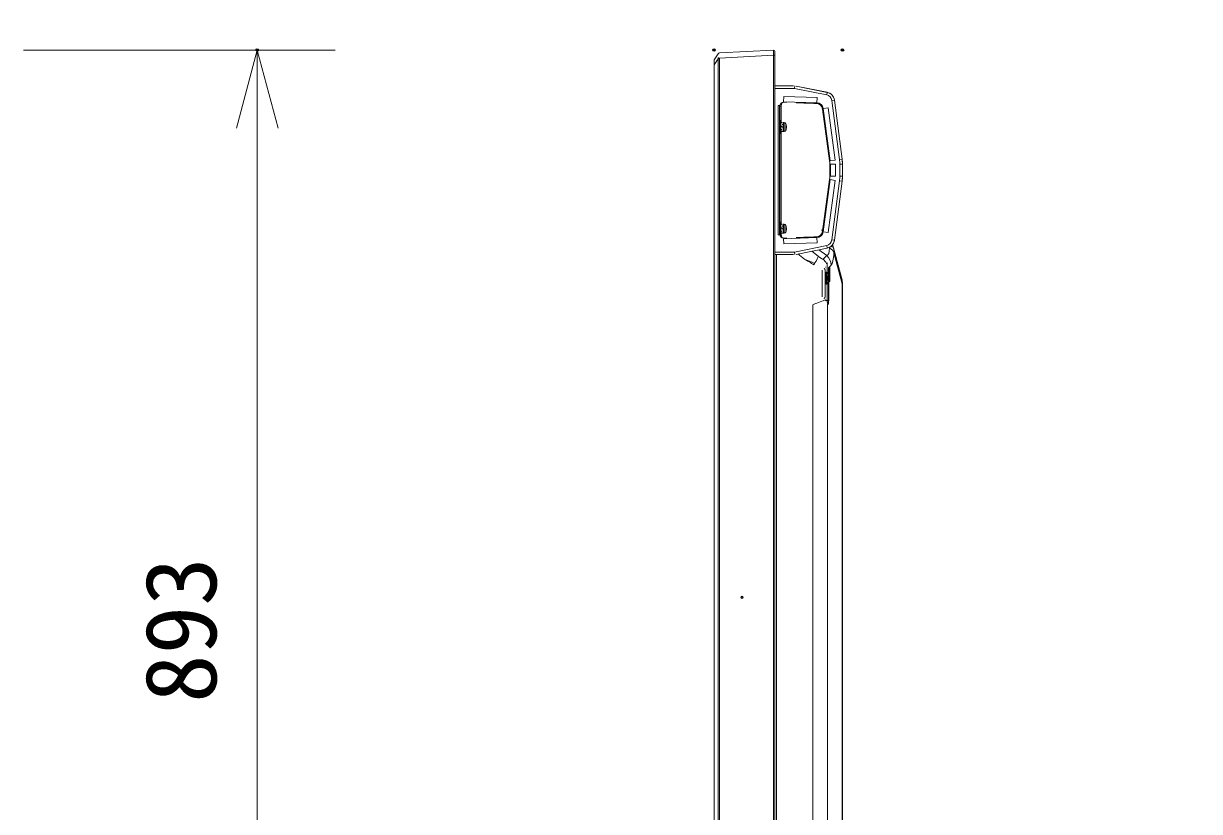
# Model space of a CAD drawing. Units: millimetres, scale not verified. Extents: x -63 to 62, y -57 to 57.
# Drawn here: x 14.87 to 45.06, y 11.92 to 32.15 of the extents above; entities that cross this region are included whole.
import ezdxf
from ezdxf.enums import TextEntityAlignment as Align

# ---------------------------------------------------------------- set-up
doc = ezdxf.new("R2010")
doc.units = ezdxf.units.MM
doc.header["$LTSCALE"] = 0.125
doc.header["$PDMODE"] = 32
doc.header["$PDSIZE"] = 0.0625
for name, color, linetype, lineweight in [('0-0_0', 7, 'Continuous', 9), ('0-5_GAIKEI', 1, 'Continuous', 18), ('0-6_SUNPO', 7, 'Continuous', 9)]:
    doc.layers.add(name, color=color, linetype=linetype, lineweight=lineweight)
doc.layers.add('0-4_DEFPOINTS', color=7, linetype='Continuous')
doc.styles.add('ＭＳ ゴシック', font='')
doc.styles.get('ＭＳ ゴシック').set_extended_font_data('MS Gothic')

# ---------------------------------------------------------------- blocks, each defined once
blk = doc.blocks.new('_OPEN30')
at = {"layer": '0-0_0'}
blk.add_line((0, 0), (-1, 0), dxfattribs=at)
blk.add_lwpolyline([(-1, 0.26795), (0, 0), (-1, -0.26795)], dxfattribs=at)
blk = doc.blocks.new('D8')
at = {"layer": '0-4_DEFPOINTS'}
blk.add_point((17.0106, 24.9299), dxfattribs=at)
at = {"layer": '0-6_SUNPO'}
for p, q in [((11.0106, 24.9299), (19.0106, 24.9299)), ((17.0106, -2.8317), (17.0106, 22.9299))]:
    blk.add_line(p, q, dxfattribs=at)
at = {"layer": '0-6_SUNPO', "xscale": 2, "yscale": 2, "rotation": 90}
blk.add_blockref('_OPEN30', (17.0106, 24.9299), dxfattribs=at)
at = {"layer": '0-6_SUNPO', "style": 'ＭＳ ゴシック'}
blk.add_text('893', height=1.833, rotation=90, dxfattribs=at).set_placement((16.5106, 8.1741), align=Align.BOTTOM_LEFT)
blk = doc.blocks.new('D6')
at = {"layer": '0-4_DEFPOINTS'}
for p in [(32.0367, 32.9296), (28.7367, 24.934), (32.0367, 24.934)]:
    blk.add_point(p, dxfattribs=at)
at = {"layer": '0-6_SUNPO'}
for p, q in [((28.7367, 26.934), (28.7367, 34.9296)), ((32.0367, 26.934), (32.0367, 34.9296)), ((26.7367, 32.9296), (24.7367, 32.9296)), ((28.7367, 32.9296), (32.0367, 32.9296)), ((34.0367, 32.9296), (41.2033, 32.9296))]:
    blk.add_line(p, q, dxfattribs=at)
at = {"layer": '0-6_SUNPO', "xscale": 2, "yscale": 2}
blk.add_blockref('_OPEN30', (28.7367, 32.9296), dxfattribs=at)
at = {"layer": '0-6_SUNPO', "xscale": 2, "yscale": 2, "rotation": 180}
blk.add_blockref('_OPEN30', (32.0367, 32.9296), dxfattribs=at)
at = {"layer": '0-6_SUNPO', "style": 'ＭＳ ゴシック'}
blk.add_text('99', height=1.833, dxfattribs=at).set_placement((37.37, 33.4296), align=Align.BOTTOM_LEFT)

msp = doc.modelspace()

# ---------------------------------------------------------------- linework, layer by layer
at = {"layer": '0-5_GAIKEI', "color": 7}
for p, q in [((32.7414, 31.3948), (34.1247, 31.4673)), ((34.158, 31.434), (34.158, 31.334)), ((32.598, 31.2009), (32.598, 31.0844)), ((32.6033, 31.2189), (32.7009, 31.3718)), ((34.158, 31.334), (34.158, 3.5007)), ((32.598, 3.7503), (32.598, 31.0844)), ((34.158, 30.5492), (34.6373, 30.5492)), ((34.6376, 30.5497), (34.4894, 30.5497)), ((34.6376, 30.5492), (34.6376, 30.5497)), ((34.7033, 30.5426), (35.5031, 30.3807)), ((35.5034, 30.3812), (34.7036, 30.5431)), ((35.6882, 30.1821), (35.885, 28.6667)), ((35.8853, 28.6672), (35.6885, 30.1825)), ((35.8934, 28.5379), (35.8934, 28.2272)), ((35.8937, 28.2277), (35.8937, 28.5384)), ((35.885, 28.0984), (35.6882, 26.5831)), ((35.6885, 26.5836), (35.8853, 28.0989)), ((35.5031, 26.3844), (34.7033, 26.2225)), ((35.8777, 25.5976), (35.6432, 26.4727)), ((34.6373, 26.2159), (34.158, 26.2159)), ((35.8947, 10.9046), (35.8947, 25.4682))]:
    msp.add_line(p, q, dxfattribs=at)
at = {"layer": '0-5_GAIKEI'}
for p, q in [((34.1247, 31.4673), (34.1247, 31.4673)), ((34.1247, 31.334), (34.1247, 31.4673)), ((32.7009, 31.2372), (32.7404, 31.2372)), ((32.7414, 31.3948), (32.7404, 31.3948)), ((32.7404, 31.2372), (32.7404, 3.5974)), ((34.1247, 31.3342), (32.7414, 31.2617)), ((34.1247, 31.334), (34.1247, 3.5007)), ((34.158, 31.334), (34.1247, 31.334)), ((32.6033, 31.0844), (32.598, 31.0844)), ((32.6033, 31.0844), (32.6033, 3.7503)), ((34.6705, 30.5483), (34.664, 30.4826)), ((34.664, 30.4826), (34.158, 30.4826)), ((34.387, 30.2742), (34.3824, 30.141)), ((34.387, 30.2742), (35.2437, 30.2443)), ((35.4899, 30.3153), (34.664, 30.4826)), ((35.239, 30.1111), (35.2437, 30.2443)), ((35.5031, 30.3807), (35.4899, 30.3153)), ((35.5033, 30.3806), (35.5038, 30.3811)), ((34.286, 30.0267), (34.2773, 30.0445)), ((34.286, 29.554), (34.286, 30.0267)), ((34.286, 30.0267), (34.3194, 30.0267)), ((34.2863, 30.0336), (34.3195, 30.0313)), ((34.3194, 30.0267), (34.3194, 29.5907)), ((35.239, 30.1111), (34.3824, 30.141)), ((34.3824, 30.141), (34.3884, 30.1289)), ((34.3884, 30.1289), (34.4692, 30.1261)), ((34.7088, 30.1117), (34.7087, 30.1115)), ((34.7087, 30.1115), (34.7105, 30.1115)), ((34.7087, 30.1115), (34.7087, 30.1115)), ((34.7087, 30.1115), (34.7096, 30.1114)), ((34.7152, 30.113), (34.7149, 30.1115)), ((35.2241, 30.0947), (35.2263, 30.0971)), ((35.2241, 30.0947), (35.2241, 30.0947)), ((35.2365, 30.1084), (35.239, 30.1111)), ((35.2566, 30.1018), (35.2566, 30.102)), ((35.3833, 29.9506), (35.3834, 29.9506)), ((35.3833, 29.9506), (35.5626, 28.6244)), ((35.3855, 29.9529), (35.3834, 29.9506)), ((35.3834, 29.9506), (35.5627, 28.6244)), ((35.3983, 29.967), (35.3957, 29.9642)), ((35.6882, 30.1821), (35.6221, 30.1735)), ((35.8189, 28.6581), (35.6221, 30.1735)), ((35.6884, 30.1829), (35.6881, 30.1826)), ((34.289, 29.6573), (34.289, 29.4907)), ((34.3157, 29.6573), (34.289, 29.6573)), ((34.3157, 29.4907), (34.3157, 29.6573)), ((34.3485, 29.609), (34.3218, 29.609)), ((34.4017, 29.6073), (34.369, 29.6073)), ((34.4017, 29.374), (34.4017, 29.6073)), ((35.3996, 29.8392), (35.4437, 29.5126)), ((35.4142, 29.8392), (35.3996, 29.8392)), ((35.4584, 29.5126), (35.4142, 29.8392)), ((34.286, 26.944), (34.286, 29.4273)), ((34.289, 29.4907), (34.289, 29.324)), ((34.289, 29.324), (34.3157, 29.324)), ((34.3174, 29.554), (34.3157, 29.554)), ((34.3424, 29.5112), (34.3157, 29.5112)), ((34.3157, 29.5031), (34.3424, 29.5031)), ((34.3157, 29.324), (34.3157, 29.4907)), ((34.3157, 29.4273), (34.3376, 29.4273)), ((34.3194, 29.4273), (34.3194, 26.9807)), ((34.3622, 29.3723), (34.3355, 29.3723)), ((34.3424, 29.5112), (34.3424, 29.5031)), ((34.3424, 29.4907), (34.369, 29.4907)), ((34.369, 29.554), (34.3464, 29.554)), ((34.3666, 29.4273), (34.369, 29.4273)), ((34.369, 29.374), (34.4017, 29.374)), ((34.4432, 29.405), (34.4432, 29.5764)), ((35.4584, 29.5126), (35.4437, 29.5126)), ((35.4789, 29.3055), (35.4792, 29.3055)), ((35.5626, 28.6244), (35.5627, 28.6244)), ((35.5627, 28.6244), (35.5796, 28.6255)), ((35.5855, 28.5369), (35.5686, 28.5358)), ((35.5686, 28.5358), (35.5686, 28.2293)), ((35.5686, 28.5358), (35.5686, 28.5358)), ((35.5686, 28.5358), (35.5686, 28.2293)), ((35.5796, 28.6255), (35.7116, 28.6434)), ((35.8267, 28.2272), (35.8267, 28.5379)), ((35.8267, 28.5379), (35.8934, 28.5379)), ((35.8854, 28.667), (35.8853, 28.6672)), ((35.8937, 28.5385), (35.8934, 28.5385)), ((35.8934, 28.538), (35.8934, 28.5379)), ((35.8937, 28.5384), (35.8937, 28.5385)), ((35.5626, 28.1408), (35.3833, 26.8146)), ((35.5627, 28.1408), (35.3834, 26.8146)), ((35.7116, 28.1218), (35.5303, 26.7803)), ((35.5626, 28.1408), (35.5627, 28.1408)), ((35.5796, 28.1396), (35.5627, 28.1408)), ((35.5686, 28.2293), (35.5855, 28.2282)), ((35.5686, 28.2293), (35.5686, 28.2293)), ((35.5855, 28.2282), (35.7188, 28.2282)), ((35.6221, 26.5917), (35.8189, 28.107)), ((35.8189, 28.107), (35.885, 28.0984)), ((35.8267, 28.2272), (35.8934, 28.2272)), ((35.8851, 28.0986), (35.885, 28.0984)), ((35.8854, 28.0991), (35.8851, 28.0991)), ((35.8853, 28.0989), (35.8854, 28.0991)), ((35.8934, 28.2276), (35.8937, 28.2276)), ((35.8934, 28.2272), (35.8934, 28.2271)), ((35.8937, 28.2276), (35.8937, 28.2277)), ((34.2817, 27.3042), (34.2817, 27.2476)), ((34.2851, 27.3042), (34.2817, 27.3042)), ((34.2851, 27.2476), (34.2817, 27.2476)), ((34.2851, 27.2476), (34.2851, 27.3042)), ((35.4437, 27.2526), (35.3996, 26.9259)), ((35.4142, 26.9259), (35.4584, 27.2526)), ((35.4584, 27.2526), (35.4437, 27.2526)), ((35.4792, 27.4597), (35.4789, 27.4597)), ((34.2817, 26.9092), (34.2817, 26.8526)), ((34.289, 26.944), (34.2818, 26.944)), ((34.289, 27.0473), (34.289, 26.8807)), ((34.3157, 27.0473), (34.289, 27.0473)), ((34.289, 26.8807), (34.289, 26.714)), ((34.3157, 26.8807), (34.3157, 27.0473)), ((34.3174, 26.944), (34.3157, 26.944)), ((34.3424, 26.9012), (34.3157, 26.9012)), ((34.3157, 26.8931), (34.3424, 26.8931)), ((34.3157, 26.714), (34.3157, 26.8807)), ((34.3485, 26.999), (34.3218, 26.999)), ((34.3424, 26.9012), (34.3424, 26.8931)), ((34.3424, 26.8807), (34.369, 26.8807)), ((34.369, 26.944), (34.3464, 26.944)), ((34.4017, 26.9973), (34.369, 26.9973)), ((34.4017, 26.764), (34.4017, 26.9973)), ((34.4432, 26.795), (34.4432, 26.9664)), ((35.4142, 26.9259), (35.3996, 26.9259)), ((34.244, 26.7206), (34.2773, 26.7206)), ((34.2773, 26.7206), (34.286, 26.7384)), ((34.2818, 26.8173), (34.289, 26.8173)), ((34.286, 26.7384), (34.286, 26.8173)), ((34.289, 26.7384), (34.286, 26.7384)), ((34.289, 26.7317), (34.2863, 26.7315)), ((34.289, 26.714), (34.3157, 26.714)), ((34.3157, 26.8173), (34.3376, 26.8173)), ((34.3194, 26.7384), (34.3157, 26.7384)), ((34.3195, 26.7338), (34.3157, 26.7336)), ((34.3194, 26.8173), (34.3194, 26.7384)), ((34.3622, 26.7623), (34.3355, 26.7623)), ((34.3666, 26.8173), (34.369, 26.8173)), ((34.369, 26.764), (34.4017, 26.764)), ((34.3884, 26.6362), (34.3824, 26.6241)), ((34.4692, 26.6391), (34.3884, 26.6362)), ((34.7103, 26.6537), (34.7087, 26.6536)), ((34.7095, 26.6537), (34.7087, 26.6537)), ((34.7087, 26.6536), (34.7087, 26.6537)), ((34.7087, 26.6536), (34.7088, 26.6534)), ((34.7149, 26.6536), (34.7152, 26.6521)), ((35.2241, 26.6704), (35.2241, 26.6705)), ((35.2263, 26.6681), (35.2241, 26.6704)), ((35.239, 26.654), (35.2365, 26.6568)), ((35.2437, 26.5208), (35.239, 26.654)), ((35.2566, 26.6631), (35.2566, 26.6633)), ((35.3834, 26.8146), (35.3833, 26.8146)), ((35.3834, 26.8146), (35.3855, 26.8122)), ((35.3957, 26.8009), (35.3983, 26.7982)), ((35.5303, 26.7803), (35.3983, 26.7982)), ((35.6221, 26.5917), (35.6882, 26.5831)), ((35.6882, 26.5833), (35.6884, 26.5832)), ((34.158, 26.2826), (34.664, 26.2826)), ((34.664, 26.2826), (35.4899, 26.4498)), ((34.664, 26.2826), (34.6705, 26.2168)), ((35.2697, 26.1737), (35.1077, 26.3044)), ((35.2867, 26.3406), (35.4895, 26.1959)), ((35.4899, 26.4498), (35.5031, 26.3844)), ((35.6643, 26.3937), (35.6432, 26.4727)), ((35.8777, 25.5976), (35.6432, 26.4727)), ((35.8777, 25.5976), (35.6432, 26.4727)), ((35.8777, 25.5976), (35.6432, 26.4727)), ((35.8777, 25.5976), (35.6432, 26.4727)), ((35.8777, 25.5976), (35.6643, 26.3937)), ((34.752, 26.2324), (34.9163, 26.0998)), ((35.4895, 26.1959), (35.3973, 26.1002)), ((35.4976, 26.0068), (35.481, 25.9895)), ((35.3705, 25.8186), (35.3705, 25.1347)), ((35.447, 25.1231), (35.447, 25.831)), ((35.5045, 25.7657), (35.4846, 25.7657)), ((35.5344, 25.8827), (35.5411, 25.8827)), ((35.5344, 25.8827), (35.5344, 25.0396)), ((35.5411, 25.8827), (35.5458, 25.8875)), ((35.5411, 25.0396), (35.5411, 25.8827)), ((35.5453, 25.544), (35.5453, 25.8773)), ((35.5476, 25.894), (35.5521, 25.894)), ((35.5521, 25.894), (35.6053, 25.9492)), ((35.5521, 25.894), (35.5694, 25.894)), ((35.5569, 25.8773), (35.5718, 25.8773)), ((35.5569, 25.8773), (35.5569, 25.544)), ((35.5718, 25.8773), (35.5718, 25.544)), ((35.4846, 25.4557), (35.5045, 25.4557)), ((35.5694, 25.5273), (35.5476, 25.5273)), ((35.5569, 25.544), (35.5718, 25.544)), ((35.8947, 25.4682), (35.8898, 25.4682)), ((35.8947, 21.4019), (35.8947, 25.2197)), ((35.8947, 21.4019), (35.8947, 25.2197)), ((35.1304, 24.9304), (35.1304, 9.5043)), ((35.4616, 25.0523), (35.4616, 25.0396)), ((35.4616, 25.0523), (35.465, 25.0523)), ((35.4616, 25.0396), (35.465, 25.0396)), ((35.465, 25.0396), (35.465, 25.0523)), ((35.5008, 25.0396), (35.5344, 25.0396)), ((35.5229, 24.9565), (35.5087, 24.9565)), ((35.5131, 9.4949), (35.5131, 24.9398)), ((35.5131, 24.9398), (35.5273, 24.9398)), ((35.5344, 25.0396), (35.5411, 25.0396))]:
    msp.add_line(p, q, dxfattribs=at)
for points in [[(32.7009, 3.5974), (32.7009, 31.2372), (32.6033, 31.0844)], [(34.244, 26.7206), (34.244, 30.0445), (34.2773, 30.0445), (34.2773, 26.7206)], [(35.5796, 28.6255), (35.3983, 29.967), (35.5303, 29.9848), (35.7116, 28.6434)], [(34.369, 29.374), (34.369, 29.4907), (34.369, 29.6073)], [(35.5855, 28.2282), (35.5855, 28.5369), (35.7188, 28.5369), (35.7188, 28.2282)], [(35.8189, 28.6581), (35.885, 28.6667), (35.8851, 28.6665)], [(35.885, 28.667), (35.885, 28.667), (35.885, 28.667), (35.8854, 28.667)], [(35.3983, 26.7982), (35.5796, 28.1396), (35.7116, 28.1218)], [(34.369, 26.764), (34.369, 26.8807), (34.369, 26.9973)], [(35.2437, 26.5208), (34.387, 26.4909), (34.3824, 26.6241), (35.239, 26.654)], [(34.158, 4.7874), (34.2039, 4.7874), (34.2039, 26.2159)], [(35.4842, 25.9759), (35.5008, 25.9932), (35.5008, 25.7657)], [(35.6771, 26.2622), (35.8898, 25.4682), (35.8898, 10.9007), (35.7838, 10.717)], [(35.5008, 25.4557), (35.5008, 25.0396), (35.465, 25.0396)], [(35.8947, 21.0483), (35.8947, 21.4019), (35.8947, 25.2197)]]:
    msp.add_lwpolyline(points, dxfattribs=at)
at = {"layer": '0-5_GAIKEI', "color": 7}
msp.add_lwpolyline([(34.7036, 30.5431), (34.7035, 30.5426), (34.7035, 30.5426)], dxfattribs=at)
for centre, radius, start, end in [((34.1247, 31.434), 0.0333, 0, 90), ((32.6314, 31.2009), 0.0333, 147.44913, 180), ((32.743, 31.3449), 0.05, 93, 147.44913), ((35.4568, 30.152), 0.2333, 7.40099, 78.55456), ((35.4571, 30.1525), 0.2333, 7.50077, 78.45478), ((34.8934, 28.5379), 1, 0.00903, 7.39197), ((34.8937, 28.5384), 1, 0.00903, 7.39197), ((34.8934, 28.2272), 1, 352.60803, 359.99097), ((34.8937, 28.2277), 1, 352.60803, 359.99097), ((35.4568, 26.6131), 0.2333, 281.44544, 352.59901), ((35.4571, 26.6136), 0.2333, 328.0574, 352.49923), ((35.3947, 25.4682), 0.5, 0, 15)]:
    msp.add_arc(centre, radius, start, end, dxfattribs=at)
at = {"layer": '0-5_GAIKEI'}
for centre, radius, start, end in [((35.4568, 30.152), 0.1667, 7.40099, 78.55456), ((35.4571, 30.1525), 0.2333, 78.45478, 78.55456), ((-50.3836, -2586.6083), 2618.1029, 88.12619, 88.13745), ((-42.2953, -2341.7885), 2373.1497, 88.12809, 88.1405), ((35.2185, 29.9284), 0.1664, 7.65005, 88.04839), ((35.2334, 29.9449), 0.1663, 7.63566, 88.06278), ((35.4571, 30.1525), 0.2333, 7.40099, 7.50077), ((34.4017, 29.564), 0.0433, 16.60155, 90), ((34.4017, 29.4173), 0.0433, 270, 343.39845), ((34.1557, 29.4907), 0.3, 0, 16.60155), ((34.1557, 29.4907), 0.3, 343.39845, 0), ((34.9073, 28.5358), 0.6613, 0.00059, 7.69785), ((34.8934, 28.5379), 0.9333, 0, 7.40099), ((34.9073, 28.2293), 0.6613, 352.30215, 359.99941), ((34.8934, 28.2272), 0.9333, 352.59901, 0), ((34.4017, 26.954), 0.0433, 16.60155, 90), ((34.1557, 26.8807), 0.3, 0, 16.60155), ((34.1557, 26.8807), 0.3, 343.39845, 0), ((34.4017, 26.8073), 0.0433, 270, 343.39845), ((147.0421, -3409.3284), 3437.8179, 91.86392, 91.8725), ((156.8366, -3714.5354), 3743.1819, 91.86181, 91.86968), ((35.2185, 26.8367), 0.1664, 271.95161, 352.34995), ((35.2334, 26.8203), 0.1663, 271.93722, 352.36434), ((35.4568, 26.6131), 0.1667, 281.44544, 352.59901), ((35.4571, 26.6136), 0.2333, 352.49923, 352.59901), ((44.0585, 41.4967), 17.9065, 239.29943, 240.21479)]:
    msp.add_arc(centre, radius, start, end, dxfattribs=at)
for centre, major_axis, ratio, start_param, end_param in [((34.1282, 31.334), (-0.0035, 0.1333), 0.02615, 0.0006848, 1.568742), ((32.6314, 30.7982), (-0.0276, 0.421), 0.030171, 0.0410471, 0.821629), ((32.9885, 31.3577), (-0.2882, 0.0125), 0.096846, 6.2271768, 6.3188242), ((32.9885, 31.3577), (0.203, 0.2895), 0.706314, 2.3210233, 2.4126707), ((32.744, 31.2617), (0.0498, -0.0041), 0.004322, 3.649187, 4.6602076), ((32.9859, 31.3577), (0.1821, 0.2648), 0.621779, 2.3148053, 2.4064528), ((31.5806, 31.334), (2.5442, 0), 0.052408, 6.2831853, 6.2845548), ((34.386, 30.0267), (-0.0441, 0.0898), 0.999739, 1.0449048, 1.114082), ((34.3849, 30.029), (0.0553, 0.0841), 0.973902, 0.5588003, 2.0946901), ((34.386, 30.0267), (-0.0294, 0.0599), 0.999217, 1.0449048, 1.114082), ((34.3849, 30.029), (0.0075, 0.0998), 0.65334, 0.0609494, 1.5968392), ((35.2205, 29.9306), (0.1236, -0.1118), 0.998958, 0.8705467, 2.2710459), ((35.2307, 29.9419), (0.1236, -0.1118), 0.998958, 0.8705467, 2.2710459), ((35.2508, 29.9356), (0.1623, -0.038), 0.999367, 1.5815137, 1.7655912), ((35.2508, 29.9354), (0.1624, -0.0375), 0.999368, 1.5700154, 1.762941), ((35.407, 29.8378), (-0.0275, 0.2033), 0.034604, 0.4913028, 0.964236), ((35.407, 29.8378), (-0.0275, 0.2033), 0.034604, 0.964236, 1.5590285), ((35.4072, 29.8378), (-0.0275, 0.2033), 0.034604, 5.3786335, 5.405144), ((35.4072, 29.8378), (-0.0275, 0.2033), 0.034604, 4.71479, 5.3786335), ((35.4512, 29.5111), (-0.0278, 0.2056), 0.034604, 1.5590285, 3.1350493), ((35.4514, 29.5111), (-0.0278, 0.2057), 0.034604, 3.1350493, 4.71479), ((34.2834, 27.3042), (0, 0.0964), 0.017455, 6.2828806, 7.8539816), ((34.2834, 27.2476), (0, 0.0964), 0.017455, 1.5707963, 3.1418973), ((34.2834, 27.3042), (0, 0.0964), 0.017455, 4.712389, 6.2828806), ((34.2834, 27.2476), (0, 0.0964), 0.017455, 3.1418973, 4.712389), ((35.4512, 27.254), (0.0278, 0.2056), 0.034604, 0.0065433, 1.5825642), ((35.4514, 27.254), (0.0278, 0.2057), 0.034604, 4.709988, 6.2897286), ((34.2834, 26.9092), (0, 0.0964), 0.017455, 6.2828806, 7.8539816), ((34.2834, 26.9092), (0, 0.0964), 0.017455, 5.0814113, 6.2828806), ((35.407, 26.9273), (0.0275, 0.2033), 0.034604, 1.5825642, 2.1773566), ((35.4072, 26.9273), (0.0275, 0.2033), 0.034604, 4.0461444, 4.709988), ((34.2834, 26.8526), (0, 0.0964), 0.017455, 1.5707963, 3.1418973), ((34.2834, 26.8526), (0, 0.0964), 0.017455, 3.1418973, 4.3382232), ((34.386, 26.7385), (0.0441, 0.0898), 0.999739, 2.0275107, 2.0966878), ((34.3849, 26.7361), (-0.0553, 0.0841), 0.973902, 1.0469026, 2.5827923), ((34.386, 26.7385), (0.0294, 0.0599), 0.999217, 2.0275107, 2.0966878), ((34.3849, 26.7361), (-0.0075, 0.0998), 0.65334, 1.5447535, 3.0806432), ((35.2205, 26.8345), (-0.1236, -0.1118), 0.998958, 0.8705467, 2.2710459), ((35.2307, 26.8232), (-0.1236, -0.1118), 0.998958, 0.8705467, 2.2710459), ((35.2508, 26.8298), (-0.1624, -0.0375), 0.999368, 1.3786517, 1.5783466), ((35.2508, 26.8296), (-0.1623, -0.038), 0.999367, 1.3760015, 1.5643659), ((35.198, 26.8462), (0.322, 0.0863), 0.147788, 5.2164243, 5.3065386), ((35.0797, 27.2877), (-0.6087, 1.2505), 0.048856, 4.2953265, 4.3279176), ((35.407, 26.9273), (0.0275, 0.2033), 0.034604, 2.1773566, 2.648908), ((35.4072, 26.9273), (0.0275, 0.2033), 0.034604, 4.0194844, 4.0461444), ((35.1881, 27.2103), (-0.311, 1.0126), 0.207613, 3.0973044, 3.700513), ((35.347, 26.2622), (0.332, -0.0302), 0.542318, 0.1664151, 0.9117853), ((35.3424, 26.3075), (0.322, 0.0863), 0.224462, 0, 0.6472356), ((34.7252, 26.1935), (-1.0968, 0.457), 0.011119, 1.7505809, 2.0008214), ((35.1484, 25.9557), (0.033, 0.0579), 0.196603, 4.8241152, 5.2598535), ((35.2023, 26.0049), (0.0219, 0.063), 0.296896, 1.8801093, 2.0726054), ((35.0555, 25.9271), (0.2093, 0.2594), 0.176845, 5.1043582, 6.0803556), ((35.2322, 26.2498), (-0.1652, 0.1495), 0.150007, 1.9326324, 3.1369096), ((35.183, 25.8535), (-0.24, 0.2313), 0.980097, 4.3432883, 4.7629368), ((35.4512, 25.9759), (-0.024, 0.0231), 0.980097, 3.9184639, 4.3432883), ((35.2752, 25.9492), (-0.24, 0.2313), 0.980097, 3.9184639, 4.7629368), ((35.4678, 25.9932), (-0.024, 0.0231), 0.980097, 3.9184639, 4.3432883), ((35.5182, 27.2103), (-0.0682, 1.2711), 0.128154, 3.2604968, 3.8637054), ((35.4099, 25.8313), (0.007, 0.0326), 0.925844, 4.9096119, 6.1194446), ((35.414, 25.831), (-0.0126, 0.0309), 0.988677, 4.3291061, 5.469624), ((35.4813, 25.6107), (0, 0.1517), 0.139173, 0.7114082, 2.4392039), ((35.433, 25.8903), (-0.0333, 0.0018), 0.358859, 3.2912555, 3.6315996), ((35.4846, 25.6107), (0, 0.155), 0.139173, 6.2831853, 9.424778), ((35.5045, 25.6107), (0, 0.155), 0.139173, 6.2831853, 9.4250192), ((35.5078, 25.6107), (0, 0.1517), 0.139173, 0.5162406, 2.6342386), ((35.5078, 25.6107), (0, 0.1517), 0.139173, 6.2831853, 6.7994259), ((35.5078, 25.6107), (0, 0.06), 0.139173, 6.2831853, 9.424778), ((35.5078, 25.6107), (0, 0.1517), 0.139173, 5.6200703, 6.2831853), ((35.5078, 25.6107), (0, 0.06), 0.139173, 3.1415927, 6.2831853), ((35.5078, 25.6107), (0, 0.1517), 0.139173, 3.8944849, 5.6200703), ((35.5476, 25.8773), (0, 0.0167), 0.139173, 0.9160594, 1.5707963), ((35.5546, 25.8773), (0, 0.0167), 0.139173, 4.712389, 6.2831853), ((35.5694, 25.8773), (0, 0.0167), 0.139173, 4.712389, 6.2831853), ((35.5078, 25.6107), (0, 0.1517), 0.139173, 2.6342386, 3.8944849), ((35.5476, 25.544), (0, 0.0167), 0.139173, 1.5707963, 3.1415927), ((35.5546, 25.544), (0, 0.0167), 0.139173, 3.1415927, 4.712389), ((35.5694, 25.544), (0, 0.0167), 0.139173, 3.1415927, 4.712389), ((35.4094, 25.1231), (-0.0062, 0.0328), 0.918512, 3.3698841, 4.5413969), ((35.414, 25.1231), (0.0174, 0.0285), 0.986715, 4.1528714, 5.2544268), ((35.018, 24.8556), (0.4999, 0.2071), 0.049568, 0.4587891, 1.3233737), ((35.6659, 25.0396), (0, -0.1667), 0.990268, 4.712389, 5.2347038), ((35.4801, 24.9398), (0, -0.0333), 0.990268, 1.5707963, 2.0931111), ((35.4942, 24.9398), (0, -0.0333), 0.990268, 1.5707963, 2.0931111), ((35.5229, 25.0396), (0, 0.0831), 0.139173, 3.1415927, 4.712389), ((35.5273, 25.0396), (0, -0.0998), 0.139173, 6.2831853, 7.8539816)]:
    msp.add_ellipse(centre, major_axis=major_axis, ratio=ratio, start_param=start_param, end_param=end_param, dxfattribs=at)
at = {"layer": '0-5_GAIKEI', "color": 7}
msp.add_ellipse((32.744, 31.3449), major_axis=(0.0026, -0.0499), ratio=0.996584, start_param=3.1415927, end_param=4.1526132, dxfattribs=at)
at = {"layer": '0-5_GAIKEI'}
msp.add_point((33.313, 17.4173), dxfattribs=at)

# ---------------------------------------------------------------- block references
at = {"layer": '0-6_SUNPO'}
for name in ['D6', 'D8']:
    msp.add_blockref(name, (3.858, 6.5349), dxfattribs=at)

doc.saveas('drawing.dxf')
